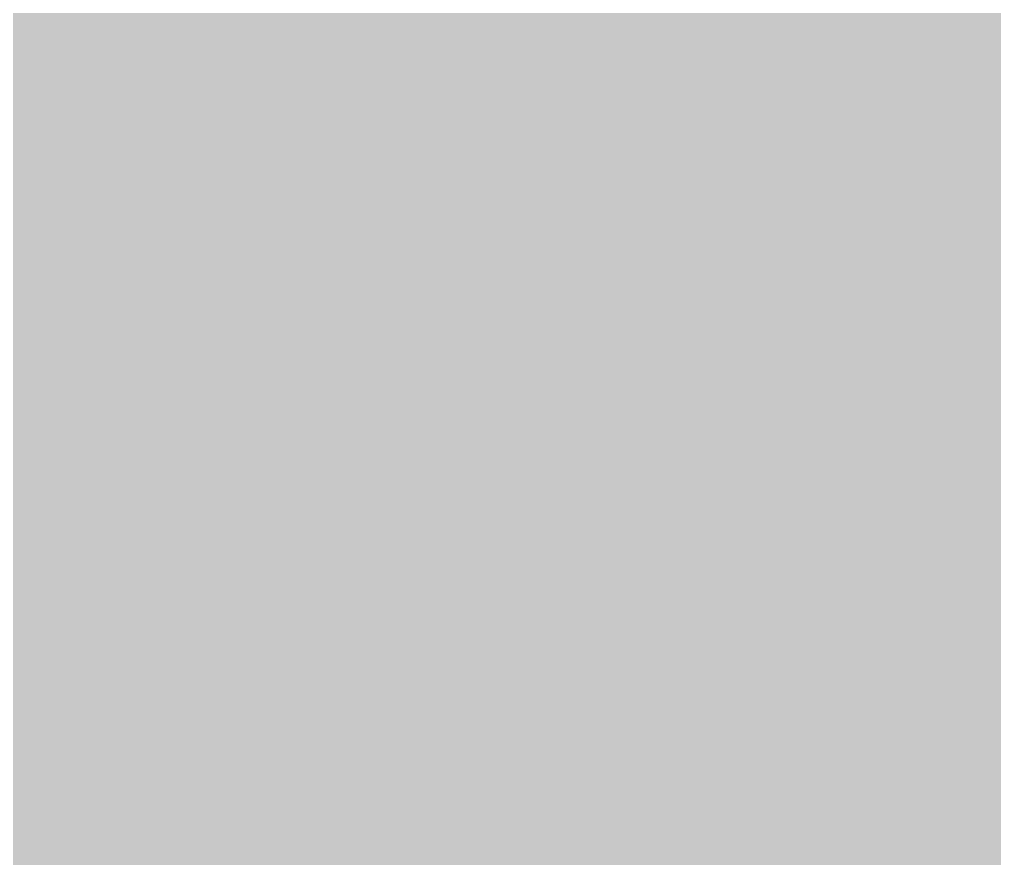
# Model space of a CAD drawing. Header units: millimetres. Extents: x -11 to 223, y -88 to 3.
# Drawn here: x 43.69994 to 43.72024, y -39.53173 to -39.51427 of the extents above; entities that cross this region are included whole.
import ezdxf

# ---------------------------------------------------------------- set-up
doc = ezdxf.new("R2010")
doc.units = ezdxf.units.MM
doc.header["$MEASUREMENT"] = 0
for name, color, linetype, true_color in [('Bottom-Layer', 7, 'Continuous', 0x0000ff), ('Component-Shape-Layer', 7, 'Continuous', 0x00cccc), ('Top-Layer', 7, 'Continuous', 0xff0000), ('Top-Silkscreen-Layer', 7, 'Continuous', 0xffcc00)]:
    doc.layers.add(name, color=color, linetype=linetype, true_color=true_color)

msp = doc.modelspace()

# ---------------------------------------------------------------- hatches: boundary and pattern name
at = {"layer": 'Bottom-Layer'}
msp.add_hatch(color=256, dxfattribs=at).paths.add_polyline_path([(-10.335281, 1.978664), (-0.38039, 1.978664), (-0.84578, 1.726733), (-1.195487, 1.329541), (-1.386452, 0.835994), (-1.395162, 0.306862), (-1.220545, -0.192703), (-0.884101, -0.60119), (-0.427256, -0.868302), (0.093739, -0.961151), (1.793739, -0.961151), (2.314734, -0.868302), (2.771579, -0.60119), (3.108023, -0.192703), (3.28264, 0.306862), (3.27393, 0.835994), (3.082964, 1.329541), (2.733257, 1.726733), (2.267868, 1.978664), (222.628905, 1.978664), (222.628905, -87.475235), (-10.335281, -87.475235)])
at = {"layer": 'Top-Layer'}
msp.add_hatch(color=256, dxfattribs=at).paths.add_polyline_path([(-10.335281, 1.978664), (-0.38039, 1.978664), (-0.84578, 1.726733), (-1.195487, 1.329541), (-1.386452, 0.835994), (-1.395162, 0.306862), (-1.220545, -0.192703), (-0.884101, -0.60119), (-0.427256, -0.868302), (0.093739, -0.961151), (1.793739, -0.961151), (2.314734, -0.868302), (2.771579, -0.60119), (3.108023, -0.192703), (3.28264, 0.306862), (3.27393, 0.835994), (3.082964, 1.329541), (2.733257, 1.726733), (2.267868, 1.978664), (222.628905, 1.978664), (222.628905, -87.475235), (-10.335281, -87.475235)])
at = {"layer": 'Top-Silkscreen-Layer'}
msp.add_hatch(color=256, dxfattribs=at).paths.add_polyline_path([(43.73509, -39.231277), (43.43029, -39.231277), (43.43029, -39.737478), (43.73509, -39.737478)])
msp.add_hatch(color=256, dxfattribs=at).paths.add_polyline_path([(43.73509, -39.231277), (43.43029, -39.231277), (43.43029, -39.737478), (43.73509, -39.737478)])

# ---------------------------------------------------------------- linework, layer by layer
at = {"layer": 'Component-Shape-Layer', "const_width": 0.0508}
msp.add_lwpolyline([(43.73509, -39.585077), (46.43509, -39.585077), (46.43509, -37.885077), (43.73509, -37.885077)], close=True, dxfattribs=at)
msp.add_lwpolyline([(43.73509, -39.585077), (46.43509, -39.585077), (46.43509, -37.885077), (43.73509, -37.885077)], close=True, dxfattribs=at)
at = {"layer": 'Top-Layer', "const_width": 0.0508}
msp.add_lwpolyline([(40.890018, -41.760224), (41.075673, -41.723294), (41.233064, -41.618129), (43.337973, -39.513221), (43.885027, -39.513221), (44.064097, -39.465239), (44.195186, -39.33415), (44.243167, -39.15508), (44.243167, -38.608026), (44.392976, -38.458217), (45.927013, -38.458217), (45.927013, -39.15508), (46.020094, -39.395928), (46.250953, -39.511584), (46.250953, -42.064733), (44.345136, -43.970549), (40.657923, -43.970549)], dxfattribs=at)

doc.saveas('drawing.dxf')
